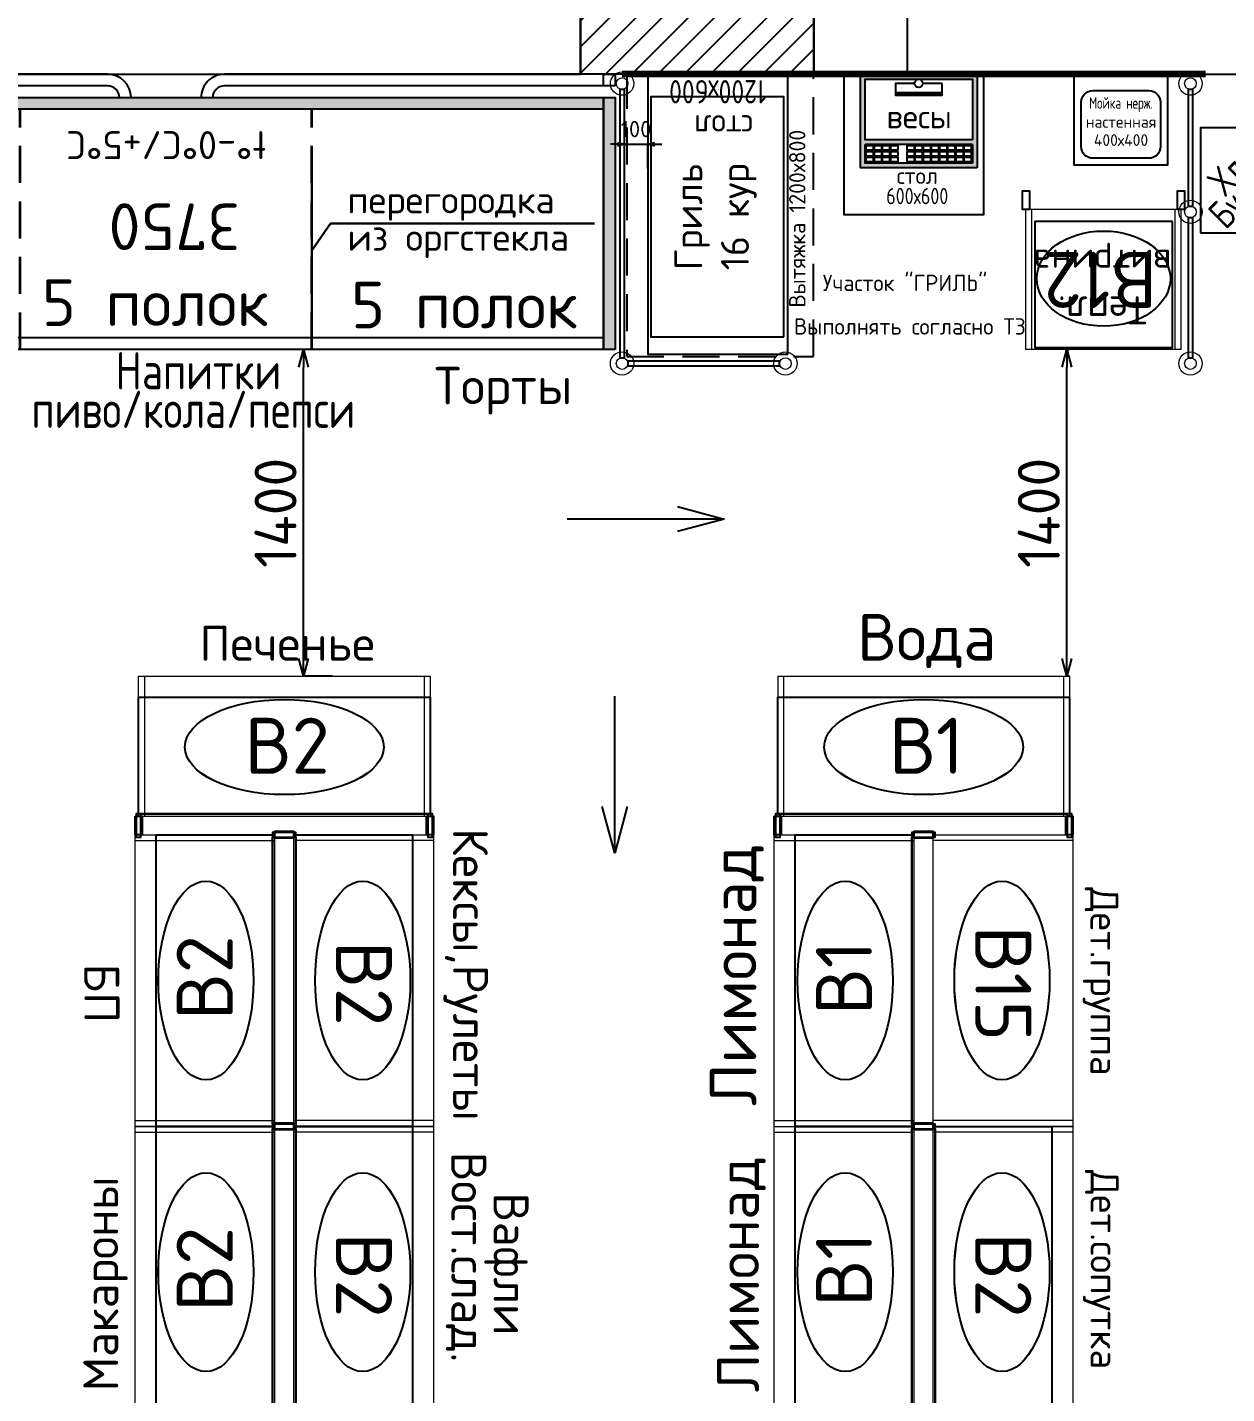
# Model space of a CAD drawing. Extents: x -150237 to 313168, y -187365 to 36962.
# Drawn here: x -40343 to -35203, y -156549 to -150692 of the extents above; entities that cross this region are included whole.
import ezdxf
from ezdxf.enums import TextEntityAlignment as Align

# ---------------------------------------------------------------- set-up
doc = ezdxf.new("R2010")
doc.units = 0
doc.header["$LTSCALE"] = 50
doc.header["$PDMODE"] = 34
doc.header["$PDSIZE"] = 20
doc.linetypes.add('HIDDEN2', pattern=[4.762499999999999, 3.175, -1.5875])
doc.layers.get('0').update_dxf_attribs({"linetype": 'CONTINUOUS'})
doc.layers.get('Defpoints').update_dxf_attribs({"linetype": 'CONTINUOUS'})
for name, color, linetype in [('Colums', 25, 'CONTINUOUS'), ('ST', 7, 'CONTINUOUS'), ('type', 7, 'CONTINUOUS'), ('оборудование', 90, 'CONTINUOUS'), ('оборудованиеNEW', 250, 'CONTINUOUS'), ('оборудованиеOLD', 90, 'CONTINUOUS'), ('Перегородка гриля', 31, 'CONTINUOUS'), ('Сантехника', 7, 'CONTINUOUS'), ('товарные группы', 7, 'CONTINUOUS'), ('Холодильное', 5, 'CONTINUOUS'), ('Хром', 254, 'CONTINUOUS')]:
    doc.layers.add(name, color=color, linetype=linetype)
doc.layers.add('размеры', color=250, linetype='CONTINUOUS', lineweight=30)
doc.layers.add('Стены', color=7, linetype='CONTINUOUS', lineweight=35)
doc.styles.get("Standard").update_dxf_attribs({"font": 'isocpeur.ttf'})
doc.dimstyles.get("Standard").update_dxf_attribs({"dimscale": 0, "dimtxt": 180, "dimasz": 75, "dimexe": 0, "dimexo": 0, "dimgap": 30, "dimtad": 1, "dimdec": 0, "dimdsep": 46, "dimtxsty": 'Standard', "dimblk1": 'OPEN30', "dimblk2": 'OPEN30', "dimsah": 1, "dimcen": 25, "dimadec": 0, "dimazin": 0, "dimtfac": 1, "dimtdec": 0, "dimtmove": 0, "dimatfit": 3, "dimldrblk": 'OPEN30', "dimfxl": 1, "dimtolj": 1, "dimtzin": 0, "dimarcsym": 0})

# ---------------------------------------------------------------- blocks, each defined once
blk = doc.blocks.new('*U236')
at = {"layer": 'Холодильное'}
h = blk.add_hatch(color=160, dxfattribs=at)
h.set_gradient(color1=(0, 63, 255), one_color=1, tint=1, name='SPHERICAL')
h.paths.add_polyline_path([(-50, 1180), (0, 1180), (0, 100), (-50, 100)])
h = blk.add_hatch(color=5, dxfattribs=at)
h.set_gradient(color1=(0, 0, 255), one_color=1, tint=1, name='CYLINDER')
h.paths.add_polyline_path([(0, 150), (3750, 150), (3750, 100), (0, 100)])
at = {"layer": 'Стены', "linetype": 'HIDDEN2'}
for p, q in [((1250, 1180), (1250, 150)), ((2500, 1180), (2500, 150))]:
    blk.add_line(p, q, dxfattribs=at)
at = {"layer": 'Холодильное'}
for p, q in [((0, 1130), (3750, 1130)), ((0, 150), (3750, 150))]:
    blk.add_line(p, q, dxfattribs=at)
at = {"layer": 'Холодильное', "color": 20}
for p, q in [((1675, 100), (1675, 100)), ((1725, 100), (1725, 100)), ((2025, 100), (2025, 100)), ((2075, 100), (2075, 100)), ((0, 50), (1625, 50)), ((0, 0), (1625, 0)), ((1625, 50), (1625, 50)), ((1625, 50), (1625, 50)), ((1625, 0), (1625, 0)), ((1625, 0), (1625, 0)), ((2125, 50), (3750, 50)), ((2125, 0), (3750, 0))]:
    blk.add_line(p, q, dxfattribs=at)
at = {"layer": 'Холодильное', "color": 5}
for points in [[(-50, 1180), (0, 1180), (0, 100), (-50, 100), (-50, 1180)], [(0, 1180), (3750, 1180), (3750, 100), (0, 100), (0, 1180)]]:
    blk.add_lwpolyline(points, dxfattribs=at)
at = {"layer": 'Холодильное', "color": 20}
blk.add_lwpolyline([(-50, 50), (0, 50), (0, 0), (-50, 0)], close=True, dxfattribs=at)
for centre, radius, start, end in [((1625, 100), 100, 270, 0), ((1625, 100), 50, 270, 0), ((2125, 100), 100, 180, 270), ((2125, 100), 50, 180, 270)]:
    blk.add_arc(centre, radius, start, end, dxfattribs=at)
at = {"layer": 'type'}
blk.add_text('3750', height=200, dxfattribs=at).set_placement((1839.902422430343, 553.167966753579), align=Align.CENTER)
at = {"layer": 'type', "insert": (1874.296974074968, 303.4972800898831), "char_height": 120, "width": 1398.896087374744, "attachment_point": 5}
blk.add_mtext('t°-0°C/+5°C', dxfattribs=at)
at = {"layer": 'оборудованиеOLD', "color": 1}
blk.add_text('3750', height=200, dxfattribs=at).set_placement((1839.902422430343, 553.167966753579), align=Align.CENTER)
at = {"layer": 'оборудованиеOLD', "color": 1, "insert": (1874.296974074968, 303.4972800898831), "char_height": 120, "width": 1398.896087374744, "attachment_point": 5}
blk.add_mtext('t°-0°C/+5°C', dxfattribs=at)
blk = doc.blocks.new('*U158')
at = {"layer": 'оборудованиеNEW', "color": 212, "lineweight": 20}
for p, q in [((-4.36557e-11, 600), (1249.999999999956, 600)), ((-4.36557e-11, 600), (-1.45519e-11, 0)), ((1249.999999999956, 600), (1249.999999999985, 0)), ((14.99999999998545, 0), (1234.999999999985, 0))]:
    blk.add_line(p, q, dxfattribs=at)
at = {"layer": 'оборудованиеNEW', "color": 212, "lineweight": 5}
for p, q in [((24.99999999998545, 600), (24.99999999998545, 0)), ((1224.999999999985, 600), (1224.999999999985, 0)), ((1224.999999999985, 600), (1224.999999999985, 0)), ((24.99999999998545, 570), (24.99999999998545, 0))]:
    blk.add_line(p, q, dxfattribs=at)
at = {"layer": 'оборудованиеNEW', "color": 145, "lineweight": 20}
blk.add_line((14.99999999998545, 0), (1234.999999999985, 0), dxfattribs=at)
at = {"layer": 'оборудованиеNEW', "color": 212}
for points in [[(-15.00000000001455, 0), (14.99999999998545, 0), (14.99999999998545, -80), (-15.00000000001455, -80), (-15.00000000001455, 0)], [(-15.00000000001455, 0), (14.99999999998545, 0), (14.99999999998545, -80), (-15.00000000001455, -80), (-15.00000000001455, 0)], [(1234.999999999985, 0), (1264.999999999985, 0), (1264.999999999985, -80), (1234.999999999985, -80), (1234.999999999985, 0)], [(1234.999999999985, 0), (1264.999999999985, 0), (1264.999999999985, -80), (1234.999999999985, -80), (1234.999999999985, 0)]]:
    blk.add_lwpolyline(points, dxfattribs=at)
at = {"layer": 'оборудованиеNEW', "color": 145}
blk.add_ellipse((624.9999999999852, 296), major_axis=(426.1657193739924, 0), ratio=0.4788244825592697, dxfattribs=at)
at = {"layer": 'оборудованиеNEW', "color": 212}
blk.add_ellipse((624.9999999999927, 295.9414199362491), major_axis=(426.1657193739924, 0), ratio=0.4788244825592697, dxfattribs=at)
at = {"layer": 'оборудованиеOLD', "color": 3}
blk.add_lwpolyline([(0, 9.999999999999886), (0, 509.9999999999998), (1250, 509.9999999999998), (1250, 9.999999999999886), (0, 9.999999999999886), (-10, 9.999999999999886), (-10, -90.00000000000013), (10, -90.00000000000013), (10, 9.999999999999886), (1240, 9.999999999999886), (1240, -90.00000000000013), (1260, -90.00000000000013), (1260, 9.999999999999886), (1250, 9.999999999999886)], dxfattribs=at)
at = {"layer": 'type', "lineweight": 40}
blk.add_text('В1', height=240, dxfattribs=at).set_placement((637.2473611772292, 181.4738568462489), align=Align.CENTER)
at = {"layer": 'товарные группы'}
for tag, width, p, p2 in [('ТОВАР3', 1.302083333333333, (-1.45519e-11, 1364.510468172098), (1249.999999999985, 1364.510468172098)), ('ТОВАР2', 1.302083333333333, (-1.45519e-11, 1150.901382586991), (1249.999999999985, 1150.901382586991)), ('ТОВАР1', 1.358695652173913, (-1.45519e-11, 935.2429915339017), (1249.999999999985, 935.2429915339017))]:
    blk.add_attdef(tag, text='', height=200, dxfattribs=dict(at, width=width)).set_placement(p, p2, align=Align.FIT)
blk = doc.blocks.new('*U280')
at = {"layer": 'оборудованиеNEW', "color": 212, "lineweight": 20}
for p, q in [((1.522836685117842e-17, 0), (1.522836685117842e-17, 600)), ((1.522836685117842e-17, 600), (1249.999999999942, 599.9999999999998)), ((1249.999999999942, 599.9999999999998), (1250, -5.684341886080801e-14)), ((1.522836685117842e-17, 0), (1.522836685117842e-17, 549.9999999999998)), ((1250, 549.9999999999998), (1250, 460.2939464725202)), ((15, 0), (1235, -5.684341886080801e-14))]:
    blk.add_line(p, q, dxfattribs=at)
at = {"layer": 'оборудованиеNEW', "color": 212, "lineweight": 5}
for p, q in [((25, 600), (25, 0)), ((1225, 599.9999999999998), (1225, -5.684341886080801e-14)), ((1225, 599.9999999999998), (1225, -5.684341886080801e-14)), ((25, 570), (25, 0))]:
    blk.add_line(p, q, dxfattribs=at)
at = {"layer": 'оборудованиеNEW', "color": 145, "lineweight": 20}
blk.add_line((15, 0), (1235, -5.684341886080801e-14), dxfattribs=at)
at = {"layer": 'оборудованиеNEW', "color": 212}
for points in [[(-15, 0), (15, 0), (15, -80), (-15, -80), (-15, 0)], [(1235, -5.684341886080801e-14), (1265, -1.13686837721616e-13), (1265, -80.00000000000011), (1235, -80.00000000000006), (1235, -5.684341886080801e-14)], [(1235, -5.684341886080801e-14), (1265, -1.13686837721616e-13), (1265, -80.00000000000011), (1235, -80.00000000000006), (1235, -5.684341886080801e-14)]]:
    blk.add_lwpolyline(points, dxfattribs=at)
at = {"layer": 'оборудованиеNEW', "color": 145}
blk.add_ellipse((625, 295.9999999999999), major_axis=(426.1657193739924, -1.044e-13), ratio=0.4788244825592697, dxfattribs=at)
at = {"layer": 'оборудованиеNEW', "color": 212}
blk.add_ellipse((625, 295.9414199362509), major_axis=(426.1657193739924, -1.044e-13), ratio=0.4788244825592697, dxfattribs=at)
at = {"layer": 'type', "lineweight": 40}
blk.add_text('В15', height=240, dxfattribs=at).set_placement((637.2473611772293, 181.4738568462197), align=Align.CENTER)
blk = doc.blocks.new('*U148')
at = {"layer": 'оборудованиеNEW', "color": 212, "lineweight": 20}
for p, q in [((-1.45519e-11, 0), (-1.45519e-11, 600)), ((-4.36557e-11, 600), (1249.999999999956, 600)), ((1249.999999999956, 600), (1249.999999999985, 0)), ((-1.45519e-11, 0), (-1.45519e-11, 550)), ((1249.999999999985, 550), (1249.999999999985, 460.2939464725495)), ((14.99999999998545, 0), (1234.999999999985, 0))]:
    blk.add_line(p, q, dxfattribs=at)
at = {"layer": 'оборудованиеNEW', "color": 212, "lineweight": 5}
for p, q in [((24.99999999998545, 600), (24.99999999998545, 0)), ((1224.999999999985, 600), (1224.999999999985, 0)), ((1224.999999999985, 600), (1224.999999999985, 0)), ((24.99999999998545, 570), (24.99999999998545, 0))]:
    blk.add_line(p, q, dxfattribs=at)
at = {"layer": 'оборудованиеNEW', "color": 145, "lineweight": 20}
blk.add_line((14.99999999998545, 0), (1234.999999999985, 0), dxfattribs=at)
at = {"layer": 'оборудованиеNEW', "color": 212}
for points in [[(-15.00000000001455, 0), (14.99999999998545, 0), (14.99999999998545, -80), (-15.00000000001455, -80), (-15.00000000001455, 0)], [(-15.00000000001455, 0), (14.99999999998545, 0), (14.99999999998545, -80), (-15.00000000001455, -80), (-15.00000000001455, 0)], [(1234.999999999985, 0), (1264.999999999985, 0), (1264.999999999985, -80), (1234.999999999985, -80), (1234.999999999985, 0)], [(1234.999999999985, 0), (1264.999999999985, 0), (1264.999999999985, -80), (1234.999999999985, -80), (1234.999999999985, 0)]]:
    blk.add_lwpolyline(points, dxfattribs=at)
at = {"layer": 'оборудованиеNEW', "color": 145}
blk.add_ellipse((624.9999999999852, 296), major_axis=(426.1657193739924, 0), ratio=0.4788244825592697, dxfattribs=at)
at = {"layer": 'оборудованиеNEW', "color": 212}
blk.add_ellipse((624.9999999999927, 295.9414199362491), major_axis=(426.1657193739924, 0), ratio=0.4788244825592697, dxfattribs=at)
at = {"layer": 'оборудованиеOLD', "color": 3}
blk.add_lwpolyline([(0, 9.999999999999886), (0, 509.9999999999998), (1250, 509.9999999999998), (1250, 9.999999999999886), (0, 9.999999999999886), (-10, 9.999999999999886), (-10, -90.00000000000013), (10, -90.00000000000013), (10, 9.999999999999886), (1240, 9.999999999999886), (1240, -90.00000000000013), (1260, -90.00000000000013), (1260, 9.999999999999886), (1250, 9.999999999999886)], dxfattribs=at)
at = {"layer": 'type', "lineweight": 40}
blk.add_text('В2', height=240, dxfattribs=at).set_placement((637.2473611772292, 181.4738568462489), align=Align.CENTER)
at = {"layer": 'товарные группы'}
for tag, width, p, p2 in [('ТОВАР3', 1.302083333333333, (-1.45519e-11, 1364.510468172098), (1249.999999999985, 1364.510468172098)), ('ТОВАР2', 1.302083333333333, (-1.45519e-11, 1150.901382586991), (1249.999999999985, 1150.901382586991)), ('ТОВАР1', 1.358695652173913, (-1.45519e-11, 935.2429915339017), (1249.999999999985, 935.2429915339017))]:
    blk.add_attdef(tag, text='', height=200, dxfattribs=dict(at, width=width)).set_placement(p, p2, align=Align.FIT)
blk = doc.blocks.new('*U40')
at = {"layer": 'оборудование', "color": 1}
blk.add_lwpolyline([(0, -570), (1030, -570), (1030, 0), (0, 0)], close=True, dxfattribs=at)
at = {"layer": 'type'}
for s, p in [('Гриль', (515, -220)), ('16 кур', (515, -420))]:
    blk.add_text(s, height=120, dxfattribs=at).set_placement(p, align=Align.CENTER)
blk = doc.blocks.new('*U39')
at = {"layer": 'оборудование', "color": 6}
blk.add_lwpolyline([(0, -600), (1200, -600), (1200, 0), (0, 0)], close=True, dxfattribs=at)
at = {"layer": 'type'}
for s, width, p in [('1200х600', 0.8, (1175, -299.9999999999854)), ('стол', 0.96875, (1025, -324.9999999999854))]:
    blk.add_text(s, height=100, rotation=90, dxfattribs=dict(at, width=width)).set_placement(p, align=Align.CENTER)
blk = doc.blocks.new('_OPEN30')
at = {"color": 0, "linetype": 'ByBlock'}
for p, q in [((-1, 0.26794919), (0, 0)), ((0, 0), (-1, -0.26794919)), ((0, 0), (-1, 0))]:
    blk.add_line(p, q, dxfattribs=at)
blk = doc.blocks.new('*D387')
at = {"layer": 'Defpoints', "color": 0, "transparency": 16777216}
for p in [(-37684.0203557342, -151193.1127545144), (-37784.00185979383, -151297.1145615461), (-37684.0203557342, -151297.1063899067)]:
    blk.add_point(p, dxfattribs=at)
at = {"layer": 'ST', "color": 0, "lineweight": -2, "transparency": 16777216}
for p, q in [((-37814.00185979383, -151193.1127545144), (-37844.00185979383, -151193.1127545144)), ((-37784.00185979383, -151297.1145615461), (-37784.00185979383, -151193.1127545144)), ((-37784.00185979383, -151193.1127545144), (-37684.0203557342, -151193.1127545144)), ((-37684.0203557342, -151297.1063899067), (-37684.0203557342, -151193.1127545144)), ((-37654.0203557342, -151193.1127545144), (-37624.0203557342, -151193.1127545144))]:
    blk.add_line(p, q, dxfattribs=at)
at = {"layer": 'ST', "color": 0, "lineweight": -2, "transparency": 16777216, "xscale": 30, "yscale": 30, "zscale": 30}
blk.add_blockref('_OPEN30', (-37784.00185979383, -151193.1127545144), dxfattribs=at)
at = {"layer": 'ST', "color": 0, "lineweight": -2, "transparency": 16777216, "xscale": 30, "yscale": 30, "zscale": 30, "rotation": 180}
blk.add_blockref('_OPEN30', (-37684.0203557342, -151193.1127545144), dxfattribs=at)
at = {"layer": 'ST', "color": 0, "transparency": 16777216, "insert": (-37734.01110776401, -151128.1127545144), "char_height": 70, "attachment_point": 5}
blk.add_mtext('\\A1;100', dxfattribs=at)
blk = doc.blocks.new('*U218')
at = {"layer": 'оборудованиеNEW', "color": 212, "lineweight": 20}
for p, q in [((-4.36557e-11, 600), (-1.45519e-11, 0)), ((-4.365573045673371e-11, 599.9999999999677), (664.9999999999561, 600)), ((664.9999999999561, 600), (664.999999999985, 0)), ((-1.45519e-11, -3.152911666666664e-11), (649.999999999985, 0))]:
    blk.add_line(p, q, dxfattribs=at)
at = {"layer": 'оборудованиеNEW', "color": 212, "lineweight": 5}
for p, q in [((24.99999999998545, 600), (24.99999999998545, 0)), ((639.999999999985, 600), (639.999999999985, 0)), ((639.999999999985, 600), (639.999999999985, 0)), ((24.99999999998545, 570), (24.99999999998545, 0))]:
    blk.add_line(p, q, dxfattribs=at)
at = {"layer": 'оборудованиеNEW', "color": 212}
for points in [[(-15.00000000001455, 0), (14.99999999998545, 0), (14.99999999998545, -80), (-15.00000000001455, -80), (-15.00000000001455, 0)], [(-15.00000000001455, 0), (14.99999999998545, 0), (14.99999999998545, -80), (-15.00000000001455, -80), (-15.00000000001455, 0)], [(649.999999999985, 0), (679.999999999985, 0), (679.999999999985, -80), (649.999999999985, -80), (649.999999999985, 0)]]:
    blk.add_lwpolyline(points, dxfattribs=at)
at = {"layer": 'оборудованиеNEW', "color": 145}
blk.add_ellipse((332.4999999999562, 296), major_axis=(286.4022558320816, 0), ratio=0.7124894301928647, dxfattribs=at)
at = {"layer": 'оборудованиеNEW', "color": 212}
blk.add_ellipse((332.4999999999637, 295.9414199362491), major_axis=(286.4022498411577, 0), ratio=0.712489445096623, dxfattribs=at)
at = {"layer": 'type', "lineweight": 40}
blk.add_text('В12', height=240, dxfattribs=at).set_placement((344.7473611772002, 181.4738568462489), align=Align.CENTER)
blk = doc.blocks.new('Тепловая витрина')
at = {"layer": 'оборудование', "color": 1}
blk.add_lwpolyline([(0, 0), (590, 0), (590, 540), (0, 540)], close=True, dxfattribs=at)
at = {"layer": 'type'}
for s, height, p in [('Тепл.', 120, (300, 320)), ('витрина', 110, (300, 120))]:
    blk.add_text(s, height=height, dxfattribs=at).set_placement(p, align=Align.CENTER)
blk = doc.blocks.new('*U321')
at = {"layer": 'размеры'}
for p, q in [((5.820766091346741e-11, 425), (78.95493458927376, 539.8521658263635)), ((78.95493458927376, 539.8521658263635), (1211.339839694439, 539.8521658263635))]:
    blk.add_line(p, q, dxfattribs=at)
at = {"layer": 'Холодильное', "lineweight": 30}
blk.add_line((0, 850), (0, 0), dxfattribs=at)
at = {"layer": 'товарные группы'}
for s, p in [('перегородка', (151.9608518269379, 583.6785539558623)), ('из оргстекла', (151.9608518269379, 423.3254229391459))]:
    blk.add_text(s, height=117, dxfattribs=at).set_placement(p)
blk = doc.blocks.new('х')
at = {"color": 6}
blk.add_lwpolyline([(0, -450), (450, -450), (450, 0), (0, 0)], close=True, dxfattribs=at)
at = {"layer": 'товарные группы', "color": 6, "width": 0.8}
for s, p in [('Хлеб', (204.0170459037763, -201.4737027531082)), ('Булочки', (278.5928582319757, -268.9960463580064))]:
    blk.add_text(s, height=120, rotation=45, dxfattribs=at).set_placement(p, align=Align.CENTER)
blk = doc.blocks.new('*D384')
at = {"layer": 'Defpoints', "color": 0, "transparency": 16777216}
for p in [(-35887.85025883481, -152073.1629202571), (-35876.77847572513, -152073.1629202571), (-35876.77847572513, -153473.1629202571)]:
    blk.add_point(p, dxfattribs=at)
at = {"layer": 'ST', "color": 0, "lineweight": -2, "transparency": 16777216}
for p, q in [((-35876.77847572513, -152073.1629202571), (-35887.85025883481, -152073.1629202571)), ((-35887.85025883481, -153398.1629202571), (-35887.85025883481, -152148.1629202571)), ((-35876.77847572513, -153473.1629202571), (-35887.85025883481, -153473.1629202571))]:
    blk.add_line(p, q, dxfattribs=at)
at = {"layer": 'ST', "color": 0, "lineweight": -2, "transparency": 16777216, "xscale": 75, "yscale": 75, "zscale": 75}
for p, rotation in [((-35887.85025883481, -152073.1629202571), 90), ((-35887.85025883481, -153473.1629202571), 270)]:
    blk.add_blockref('_OPEN30', p, dxfattribs=dict(at, rotation=rotation))
at = {"layer": 'ST', "color": 0, "transparency": 16777216, "insert": (-36007.85025883478, -152773.1629202571), "char_height": 180, "attachment_point": 5, "rotation": 90}
blk.add_mtext('\\A1;1400', dxfattribs=at)
blk = doc.blocks.new('*D385')
at = {"layer": 'Defpoints', "color": 0, "transparency": 16777216}
for p in [(-39159.20431252305, -152073.1629202571), (-39123.33743486962, -152073.1629202571), (-39034.70129552743, -153473.1629202571)]:
    blk.add_point(p, dxfattribs=at)
at = {"layer": 'ST', "color": 0, "lineweight": -2, "transparency": 16777216}
for p, q in [((-39123.33743486962, -152073.1629202571), (-39159.20431252305, -152073.1629202571)), ((-39159.20431252305, -153398.1629202571), (-39159.20431252305, -152148.1629202571)), ((-39034.70129552743, -153473.1629202571), (-39159.20431252305, -153473.1629202571))]:
    blk.add_line(p, q, dxfattribs=at)
at = {"layer": 'ST', "color": 0, "lineweight": -2, "transparency": 16777216, "xscale": 75, "yscale": 75, "zscale": 75}
for p, rotation in [((-39159.20431252305, -152073.1629202571), 90), ((-39159.20431252305, -153473.1629202571), 270)]:
    blk.add_blockref('_OPEN30', p, dxfattribs=dict(at, rotation=rotation))
at = {"layer": 'ST', "color": 0, "transparency": 16777216, "insert": (-39279.20431252302, -152773.1629202571), "char_height": 180, "attachment_point": 5, "rotation": 90}
blk.add_mtext('\\A1;1400', dxfattribs=at)
blk = doc.blocks.new('*U41')
at = {"layer": 'оборудование'}
h = blk.add_hatch(color=101, dxfattribs=at)
h.set_gradient(color1=(143, 255, 171), color2=(138, 255, 167), tint=1)
h.paths.add_polyline_path([(-20.00000000001434, -280), (-480.0000000000143, -280.0000000000003), (-480.0000000000146, -20.00000000000037), (-20.00000000001454, -20.00000000000001)], flags=16)
h.paths.add_polyline_path([(-1.42456297324527e-11, -400), (-500.0000000000143, -400.0000000000004), (-500.0000000000146, -3.828568698927061e-13), (0, 0)])
h.paths.add_polyline_path([(-20.00000000001432, -300), (-480.0000000000143, -300.0000000000003), (-480.0000000000143, -380.0000000000003), (-20.00000000001426, -380)], flags=16)
at = {"layer": 'оборудование', "color": 7}
for p, q in [((-150.0000000000145, -78.5177519100763), (-350.0000000000145, -78.51775191007646)), ((-150.0000000000145, -83.5177519100763), (-350.0000000000145, -83.51775191007646)), ((-20.00000000001432, -300), (-480.0000000000143, -300.0000000000003))]:
    blk.add_line(p, q, dxfattribs=at)
for points in [[(-1.42456297324527e-11, -400), (-500.0000000000143, -400.0000000000004), (-500.0000000000146, -3.828568698927061e-13), (0, 0), (-1.42456297324527e-11, -400)], [(-267.4526515020552, -38.51775191007639), (-350.0000000000145, -38.51775191007646), (-350.0000000000145, -88.51775191007646), (-150.0000000000145, -88.5177519100763), (-150.0000000000145, -38.5177519100763)], [(-150.0000000000145, -38.5177519100763), (-232.5473484979738, -38.51775191007636)], [(-20.00000000001426, -380), (-480.0000000000143, -380.0000000000003), (-480.0000000000143, -300.0000000000003)], [(-445.0000000000143, -305.0000000000003), (-445.0000000000143, -325.0000000000003), (-475.0000000000143, -325.0000000000003), (-475.0000000000143, -305.0000000000003), (-445.0000000000143, -305.0000000000003)], [(-445.0000000000143, -330.0000000000003), (-445.0000000000143, -350.0000000000003), (-475.0000000000143, -350.0000000000003), (-475.0000000000143, -330.0000000000003), (-445.0000000000143, -330.0000000000003)], [(-410.0000000000143, -305.0000000000003), (-410.0000000000143, -325.0000000000003), (-440.0000000000143, -325.0000000000003), (-440.0000000000143, -305.0000000000003), (-410.0000000000143, -305.0000000000003)], [(-410.0000000000143, -330.0000000000003), (-410.0000000000143, -350.0000000000003), (-440.0000000000143, -350.0000000000003), (-440.0000000000143, -330.0000000000003), (-410.0000000000143, -330.0000000000003)], [(-375.0000000000143, -305.0000000000003), (-375.0000000000143, -325.0000000000003), (-405.0000000000143, -325.0000000000003), (-405.0000000000143, -305.0000000000003), (-375.0000000000143, -305.0000000000003)], [(-375.0000000000143, -330.0000000000003), (-375.0000000000143, -350.0000000000003), (-405.0000000000143, -350.0000000000003), (-405.0000000000143, -330.0000000000003), (-375.0000000000143, -330.0000000000003)], [(-340.0000000000143, -305.0000000000003), (-340.0000000000143, -325.0000000000003), (-370.0000000000143, -325.0000000000003), (-370.0000000000143, -305.0000000000003), (-340.0000000000143, -305.0000000000003)], [(-340.0000000000143, -330.0000000000003), (-340.0000000000143, -350.0000000000003), (-370.0000000000143, -350.0000000000003), (-370.0000000000143, -330.0000000000003), (-340.0000000000143, -330.0000000000003)], [(-270.0000000000143, -305.0000000000002), (-270.0000000000143, -325.0000000000002), (-300.0000000000143, -325.0000000000002), (-300.0000000000143, -305.0000000000002), (-270.0000000000143, -305.0000000000002)], [(-270.0000000000143, -330.0000000000002), (-270.0000000000143, -350.0000000000002), (-300.0000000000143, -350.0000000000002), (-300.0000000000143, -330.0000000000002), (-270.0000000000143, -330.0000000000002)], [(-235.0000000000143, -305.0000000000002), (-235.0000000000143, -325.0000000000002), (-265.0000000000143, -325.0000000000002), (-265.0000000000143, -305.0000000000002), (-235.0000000000143, -305.0000000000002)], [(-235.0000000000143, -330.0000000000002), (-235.0000000000143, -350.0000000000002), (-265.0000000000143, -350.0000000000002), (-265.0000000000143, -330.0000000000002), (-235.0000000000143, -330.0000000000002)], [(-200.0000000000143, -305.0000000000002), (-200.0000000000143, -325.0000000000002), (-230.0000000000143, -325.0000000000002), (-230.0000000000143, -305.0000000000002), (-200.0000000000143, -305.0000000000002)], [(-200.0000000000143, -330.0000000000002), (-200.0000000000143, -350.0000000000002), (-230.0000000000143, -350.0000000000002), (-230.0000000000143, -330.0000000000002), (-200.0000000000143, -330.0000000000002)], [(-165.0000000000143, -305.0000000000001), (-165.0000000000143, -325.0000000000001), (-195.0000000000143, -325.0000000000002), (-195.0000000000143, -305.0000000000002), (-165.0000000000143, -305.0000000000001)], [(-165.0000000000143, -330.0000000000001), (-165.0000000000143, -350.0000000000001), (-195.0000000000143, -350.0000000000002), (-195.0000000000143, -330.0000000000002), (-165.0000000000143, -330.0000000000001)], [(-130.0000000000143, -305.0000000000001), (-130.0000000000143, -325.0000000000001), (-160.0000000000143, -325.0000000000001), (-160.0000000000143, -305.0000000000001), (-130.0000000000143, -305.0000000000001)], [(-130.0000000000143, -330.0000000000001), (-130.0000000000143, -350.0000000000001), (-160.0000000000143, -350.0000000000001), (-160.0000000000143, -330.0000000000001), (-130.0000000000143, -330.0000000000001)], [(-95.00000000001432, -305.0000000000001), (-95.0000000000143, -325.0000000000001), (-125.0000000000143, -325.0000000000001), (-125.0000000000143, -305.0000000000001), (-95.00000000001432, -305.0000000000001)], [(-95.0000000000143, -330.0000000000001), (-95.00000000001428, -350.0000000000001), (-125.0000000000143, -350.0000000000001), (-125.0000000000143, -330.0000000000001), (-95.0000000000143, -330.0000000000001)], [(-60.00000000001432, -305.0000000000001), (-60.0000000000143, -325.0000000000001), (-90.0000000000143, -325.0000000000001), (-90.00000000001432, -305.0000000000001), (-60.00000000001432, -305.0000000000001)], [(-60.0000000000143, -330.0000000000001), (-60.00000000001428, -350.0000000000001), (-90.00000000001428, -350.0000000000001), (-90.0000000000143, -330.0000000000001), (-60.0000000000143, -330.0000000000001)], [(-25.00000000001432, -305), (-25.0000000000143, -325), (-55.0000000000143, -325.0000000000001), (-55.00000000001432, -305.0000000000001), (-25.00000000001432, -305)], [(-25.0000000000143, -330), (-25.00000000001429, -350), (-55.00000000001428, -350.0000000000001), (-55.0000000000143, -330.0000000000001), (-25.0000000000143, -330)], [(-20.00000000001432, -300), (-20.00000000001426, -380)], [(-445.0000000000143, -355.0000000000003), (-445.0000000000143, -375.0000000000003), (-475.0000000000143, -375.0000000000003), (-475.0000000000143, -355.0000000000003), (-445.0000000000143, -355.0000000000003)], [(-410.0000000000143, -355.0000000000003), (-410.0000000000143, -375.0000000000003), (-440.0000000000143, -375.0000000000003), (-440.0000000000143, -355.0000000000003), (-410.0000000000143, -355.0000000000003)], [(-375.0000000000143, -355.0000000000003), (-375.0000000000143, -375.0000000000003), (-405.0000000000143, -375.0000000000003), (-405.0000000000143, -355.0000000000003), (-375.0000000000143, -355.0000000000003)], [(-340.0000000000143, -355.0000000000003), (-340.0000000000143, -375.0000000000003), (-370.0000000000143, -375.0000000000003), (-370.0000000000143, -355.0000000000003), (-340.0000000000143, -355.0000000000003)], [(-270.0000000000143, -355.0000000000002), (-270.0000000000143, -375.0000000000002), (-300.0000000000143, -375.0000000000002), (-300.0000000000143, -355.0000000000002), (-270.0000000000143, -355.0000000000002)], [(-235.0000000000143, -355.0000000000002), (-235.0000000000143, -375.0000000000002), (-265.0000000000143, -375.0000000000002), (-265.0000000000143, -355.0000000000002), (-235.0000000000143, -355.0000000000002)], [(-200.0000000000143, -355.0000000000002), (-200.0000000000143, -375.0000000000002), (-230.0000000000143, -375.0000000000002), (-230.0000000000143, -355.0000000000002), (-200.0000000000143, -355.0000000000002)], [(-165.0000000000143, -355.0000000000001), (-165.0000000000143, -375.0000000000001), (-195.0000000000143, -375.0000000000002), (-195.0000000000143, -355.0000000000002), (-165.0000000000143, -355.0000000000001)], [(-130.0000000000143, -355.0000000000001), (-130.0000000000143, -375.0000000000001), (-160.0000000000143, -375.0000000000001), (-160.0000000000143, -355.0000000000001), (-130.0000000000143, -355.0000000000001)], [(-95.00000000001428, -355.0000000000001), (-95.00000000001427, -375.0000000000001), (-125.0000000000143, -375.0000000000001), (-125.0000000000143, -355.0000000000001), (-95.00000000001428, -355.0000000000001)], [(-60.00000000001428, -355.0000000000001), (-60.00000000001427, -375.0000000000001), (-90.00000000001427, -375.0000000000001), (-90.00000000001428, -355.0000000000001), (-60.00000000001428, -355.0000000000001)], [(-25.00000000001428, -355), (-25.00000000001426, -375), (-55.00000000001427, -375.0000000000001), (-55.00000000001428, -355.0000000000001), (-25.00000000001428, -355)]]:
    blk.add_lwpolyline(points, dxfattribs=at)
at = {"layer": 'оборудование'}
blk.add_lwpolyline([(-20.00000000001434, -280), (-480.0000000000143, -280.0000000000003), (-480.0000000000146, -20.00000000000037), (-20.00000000001454, -20.00000000000001)], close=True, dxfattribs=at)
at = {"layer": 'оборудование', "color": 7}
blk.add_lwpolyline([(-20.00000000001434, -280), (-480.0000000000143, -280.0000000000003), (-480.0000000000146, -20.00000000000037), (-20.00000000001454, -20.00000000000001)], close=True, dxfattribs=at)
blk.add_circle((-250.0000000000145, -38.51775191007638), 17.45265150203581, dxfattribs=at)
at = {"layer": 'type', "insert": (-248.0966944172831, -181.2839973130833), "char_height": 100, "width": 395.073763911585, "attachment_point": 5}
blk.add_mtext('весы', dxfattribs=at)

msp = doc.modelspace()

# ---------------------------------------------------------------- hatches: boundary and pattern name
at = {"layer": 'ST'}
h = msp.add_hatch(dxfattribs=at)
h.set_pattern_fill('ANSI31', color=1, scale=25)
h.set_pattern_definition([(45, (-117350, -97807.4775435157), (-56.1266007566822, 56.12660075668221), [])])
h.paths.add_polyline_path([(-36971.64314014944, -150643.1630489284), (-37971.64314014944, -150643.1630489284), (-37971.64314014944, -150893.1629202571), (-36971.64314014944, -150893.1629202571)])

# ---------------------------------------------------------------- linework, layer by layer
at = {"color": 1}
for p, q in [((-37971.64314014944, -150643.1630489284), (-37971.64314014944, -150893.1629202571)), ((-48071.64256448128, -150893.1629202571), (-37971.64314014944, -150893.1629202571)), ((-36571.64314014944, -150893.1629202571), (-30971.64314014944, -150893.1629202571))]:
    msp.add_line(p, q, dxfattribs=at)
at = {"layer": 'Colums'}
msp.add_lwpolyline([(-36971.64314014944, -150893.1629202571), (-36971.64314014944, -150493.1629202571), (-36571.64314014944, -150493.1629202571), (-36571.64314014944, -150893.1629202571), (-36971.64314014944, -150893.1629202571)], dxfattribs=at)
at = {"layer": 'ST', "lineweight": 100}
msp.add_line((-35293.99908949078, -150893.1629202571), (-37793.99908949078, -150893.1629202571), dxfattribs=at)
at = {"layer": 'ST', "color": 1}
msp.add_lwpolyline([(-37971.64314014944, -150643.1630489284), (-36971.64314014944, -150643.1630489284), (-36971.64314014944, -150893.1629202571), (-37971.64314014944, -150893.1629202571)], close=True, dxfattribs=at)
at = {"layer": 'оборудование', "color": 6}
msp.add_lwpolyline([(-36843.74170102409, -150893.580840617), (-36843.74170102409, -151493.580840617), (-36243.74170102409, -151493.580840617), (-36243.74170102409, -150893.580840617)], close=True, dxfattribs=at)
at = {"layer": 'Перегородка гриля'}
for points in [[(-37803.90509825099, -152108.1629202571), (-37783.90509825099, -152108.1629202571), (-37783.99908949078, -150958.1629202571), (-37803.99908949078, -150958.1629202571)], [(-35367.9346529361, -151458.162920591), (-35347.9346529361, -151458.162920591), (-35347.93056636051, -150958.1629202571), (-35367.93056636051, -150958.1629202571)], [(-35367.93138367558, -152108.1629202706), (-35347.93138367558, -152108.1629202706), (-35347.93056636051, -151508.1629202571), (-35367.93056636051, -151508.1629202571)], [(-37768.99908949078, -152123.1629202571), (-37768.99908949078, -152143.1629202571), (-37118.90509824959, -152143.1631923546), (-37118.90509824959, -152123.1631923546)]]:
    msp.add_lwpolyline(points, close=True, dxfattribs=at)
at = {"layer": 'Перегородка гриля', "color": 254, "lineweight": 18}
for centre, radius in [((-37793.99908949078, -150933.1629202571), 50), ((-37793.99908949078, -150933.1629202571), 25), ((-35357.93056636051, -150933.1629202571), 50), ((-35357.93056636051, -150933.1629202571), 25), ((-35357.93056636051, -151483.1629202571), 50), ((-35357.93056636051, -151483.1629202571), 25), ((-37793.99908949078, -152133.1629202571), 50), ((-37793.99908949078, -152133.1629202571), 25), ((-37093.90509825099, -152133.1629202571), 50), ((-37093.90509825099, -152133.1629202571), 25), ((-35357.83657512072, -152133.1629202571), 50), ((-35357.83657512072, -152133.1629202571), 25)]:
    msp.add_circle(centre, radius, dxfattribs=at)
at = {"layer": 'Сантехника'}
msp.add_lwpolyline([(-35856.21930064323, -150883.1629202571), (-35456.21930064323, -150883.1629202571), (-35456.21930064323, -151283.1629202571), (-35856.21930064323, -151283.1629202571)], close=True, dxfattribs=at)
msp.add_lwpolyline([(-35776.21930064323, -150963.1629202571), (-35536.21930064323, -150963.1629202571, -0.414213562373095), (-35486.21930064323, -151013.1629202571), (-35486.21930064323, -151203.1629202571, -0.4142135623730945), (-35536.21930064323, -151253.1629202571), (-35776.21930064323, -151253.1629202571, -0.414213562373095), (-35826.21930064323, -151203.1629202571), (-35826.21930064323, -151013.1629202571, -0.414213562373095)], format="xyb", close=True, dxfattribs=at)
at = {"layer": 'Хром', "linetype": 'HIDDEN2'}
msp.add_lwpolyline([(-37773.29065294218, -152103.1629202571), (-36973.29065294218, -152103.1629202571), (-36973.29065294218, -150883.1629202571), (-37773.29065294218, -150883.1629202571)], close=True, dxfattribs=at)

# ---------------------------------------------------------------- block references
for name, p in [('*U321', (-39123.33743486962, -152073.1629202571)), ('*U148', (-39866.64256448075, -154073.1629202571)), ('*U158', (-37126.64200350639, -154073.1629202571))]:
    msp.add_blockref(name, p)
for name, p, rotation in [('*U218', (-35397.93056636051, -151473.1629202571), 180), ('Тепловая витрина', (-35434.95472057191, -151524.698465412), 180), ('*U148', (-39281.64256448077, -155403.162920257), 90), ('*U148', (-39201.64256448077, -154153.162920257), 270), ('*U158', (-36541.6420035064, -155403.1629202571), 90), ('*U280', (-36461.6420035064, -154153.1629202571), 270), ('*U148', (-39281.64212090082, -156653.162920257), 90), ('*U148', (-39201.64256448077, -155403.162920257), 270), ('*U158', (-36541.64155992645, -156653.1629202571), 90), ('*U148', (-36461.6420035064, -155403.1629202571), 270)]:
    msp.add_blockref(name, p, dxfattribs=dict(rotation=rotation))
at = {"layer": 'ST', "rotation": 180}
msp.add_blockref('*U236', (-37873.33743486962, -150893.1629202571), dxfattribs=at)
at = {"layer": 'ST'}
msp.add_blockref('х', (-35314.1683873433, -151122.3221073638), dxfattribs=at)
at = {"layer": 'Стены', "rotation": 90}
for name, p in [('*U39', (-37684.0203557342, -152093.1629202571)), ('*U40', (-37670.35884598169, -152019.202362821))]:
    msp.add_blockref(name, p, dxfattribs=at)
at = {"layer": 'Стены'}
msp.add_blockref('*U41', (-36272.65170252891, -150893.580840617), dxfattribs=at)

# ---------------------------------------------------------------- texts
at = {"layer": 'type'}
for s, height, width, p in [('Мойка нерж.', 50, 0.7, (-35655.36888954361, -151041.273633976)), ('настенная', 50, 0.96875, (-35655.36888954361, -151122.4155722163)), ('400х400', 50, 0.96875, (-35655.36888954361, -151200.3120390866)), ('стол', 70, 0.96875, (-36528.94536540759, -151363.2361167814)), ('600х600', 70, 0.8, (-36528.70982360546, -151450.3437212526)), ('Участок "ГРИЛЬ"', 70, 0.96875, (-36581.06517927993, -151822.6241182513))]:
    msp.add_text(s, height=height, dxfattribs=dict(at, width=width)).set_placement(p, align=Align.CENTER)
at = {"layer": 'type', "width": 0.96875}
msp.add_text('Вытяжка 1200х800', height=70, rotation=90, dxfattribs=at).set_placement((-37008.04237011463, -151512.3002436892), align=Align.CENTER)
at = {"layer": 'type', "color": 1, "width": 0.96875}
msp.add_text('Выполнять согласно ТЗ', height=70, dxfattribs=at).set_placement((-36560.32795070127, -152009.1785800587), align=Align.CENTER)
at = {"layer": 'товарные группы'}
for s, height, p in [('5 полок', 200, (-39794.52430770053, -151972.2405336255)), ('5 полок', 200, (-38469.18880035186, -151982.4887800548)), ('Торты', 160, (-38302.16882931574, -152307.6998713601)), ('Печенье', 150, (-39229.26500223094, -153407.5721346988))]:
    msp.add_text(s, height=height, dxfattribs=at).set_placement(p, align=Align.CENTER)
at = {"layer": 'товарные группы', "width": 0.8}
for s, p in [('Напитки', (-39610.1311632629, -152243.9272120874)), ('пиво/кола/пепси', (-39631.64733350779, -152409.3417497461))]:
    msp.add_text(s, height=160, dxfattribs=at).set_placement(p, align=Align.CENTER)
at = {"layer": 'товарные группы'}
msp.add_text('Вода', height=200, dxfattribs=at).set_placement((-36785.41099842935, -153406.6617065555))
for s, height, rotation, p in [('Кексы,Рулеты', 150, 270, (-38518.58893745474, -154125.0659848235)), ('Лимонад', 200, 90, (-37218.1927569272, -155315.3888857011)), ('БП', 150, 270, (-40099.00305327811, -154704.7734460985)), ('Вост.слад.', 150, 270, (-38525.87437107365, -155512.2164427341)), ('Лимонад', 180, 90, (-37206.96399643771, -156542.2330609612)), ('Вафли', 150, 270, (-38344.67346851731, -155686.9442841487))]:
    msp.add_text(s, height=height, rotation=rotation, dxfattribs=at).set_placement(p)
for s, height, rotation, p in [('Дет.группа', 120, 270, (-35786.6420035064, -154782.1407762129)), ('Дет.сопутка', 120, 270, (-35785.80537337784, -156016.9903268769)), ('Макароны', 150, 90, (-39953.49965561493, -156078.2778968812))]:
    msp.add_text(s, height=height, rotation=rotation, dxfattribs=at).set_placement(p, align=Align.CENTER)

# ---------------------------------------------------------------- dimensions: what is measured, and where the dimension line sits
at = {"layer": 'ST'}
dim = msp.add_linear_dim(base=(-37684.0203557342, -151193.1127545144), p1=(-37784.00185979383, -151297.1145615461), p2=(-37684.0203557342, -151297.1063899067), dimstyle='Standard', override={"dimscale": 1, "dimtxt": 70, "dimasz": 30, "dimarcsym": 2}, dxfattribs=at)
dim.commit()
dim.dimension.update_dxf_attribs({"geometry": '*D387', "text_midpoint": (-37734.01110776401, -151193.1127545144), "dimtype": 160})
for base, p1, p2, picture, middle in [((-39159.20431252305, -152073.1629202571), (-39034.70129552743, -153473.1629202571), (-39123.33743486962, -152073.1629202571), '*D385', (-39279.20431252302, -152773.1629202571)), ((-35887.85025883481, -152073.1629202571), (-35876.77847572513, -153473.1629202571), (-35876.77847572513, -152073.1629202571), '*D384', (-36007.85025883478, -152773.1629202571))]:
    dim = msp.add_linear_dim(base=base, p1=p1, p2=p2, angle=90, dimstyle='Standard', override={"dimscale": 1, "dimarcsym": 2}, dxfattribs=at)
    dim.commit()
    dim.dimension.update_dxf_attribs({"geometry": picture, "text_midpoint": middle})

# ---------------------------------------------------------------- leaders
for points in [[(-37356.09360297568, -152799.7230810655), (-38029.33280750058, -152799.7230810655)], [(-37825.29075218426, -154231.7943446057), (-37825.29075218426, -153558.5551400808)]]:
    msp.add_leader(points, dimstyle='Standard', override={"dimscale": 1, "dimasz": 200, "dimtad": 0})

doc.saveas('drawing.dxf')
